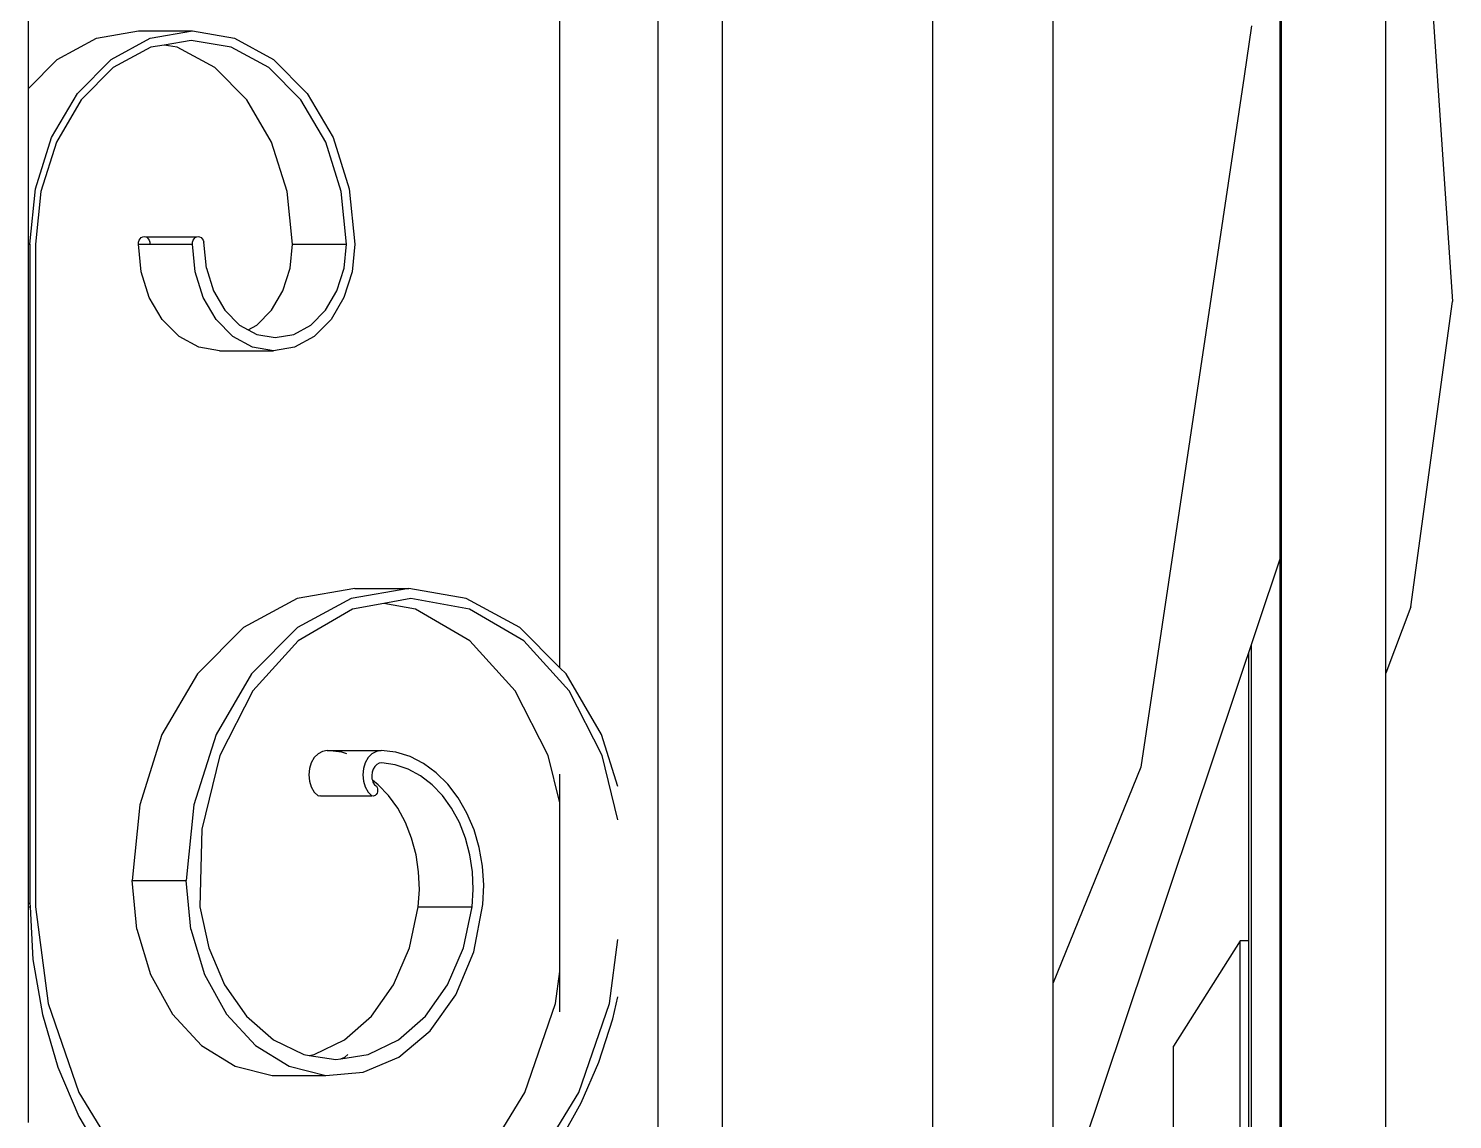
# Model space of a CAD drawing. Header units: millimetres. Extents: x 173236 to 801264, y -94969 to 615039.
# Drawn here: x 500121.1 to 500270.6, y -2524.7 to -2410.2 of the extents above; entities that cross this region are included whole.
import ezdxf

# ---------------------------------------------------------------- set-up
doc = ezdxf.new("R2010")
doc.units = ezdxf.units.MM
doc.header["$MEASUREMENT"] = 0
doc.layers.add('VOX-A-WALL-PATT', color=233, linetype='Continuous')

# ---------------------------------------------------------------- blocks, each defined once
blk = doc.blocks.new('STAIRCASE')
at = {"layer": 'VOX-A-WALL-PATT'}
for p, q in [((500121.12, -2416.44), (500121.12, -2209.02)), ((500187.22, -2921.08), (500187.22, -2255.49)), ((500176.88, -2477.25), (500176.88, -2261.6)), ((500193.94, -2562.24), (500193.94, -2284.06)), ((500216.03, -2533.09), (500216.03, -2318.54)), ((500228.67, -2510.33), (500228.67, -2340.61)), ((500252.64, -2595.97), (500252.64, -2380.71)), ((500263.56, -2477.82), (500263.56, -2393.77)), ((500267.99, -2401.03), (500270.57, -2438.82)), ((500252.49, -2443.57), (500252.49, -2401.83)), ((500128.24, -2411.18), (500132.65, -2410.42)), ((500132.65, -2410.42), (500138.32, -2410.42)), ((500133.9, -2411.18), (500138.32, -2410.42)), ((500138.32, -2410.42), (500142.73, -2411.18)), ((500249.49, -2409.89), (500248.71, -2415.15)), ((500124.13, -2413.42), (500128.24, -2411.18)), ((500129.79, -2413.42), (500133.9, -2411.18)), ((500133.96, -2412.13), (500130.02, -2414.26)), ((500135.35, -2411.89), (500133.96, -2412.13)), ((500138.18, -2411.4), (500135.35, -2411.89)), ((500136.74, -2412.13), (500135.35, -2411.89)), ((500140.67, -2414.26), (500136.74, -2412.13)), ((500142.4, -2412.13), (500138.18, -2411.4)), ((500146.34, -2414.26), (500142.4, -2412.13)), ((500142.73, -2411.18), (500146.85, -2413.42)), ((500121.12, -2416.44), (500124.13, -2413.42)), ((500126.26, -2416.97), (500129.79, -2413.42)), ((500146.85, -2413.42), (500150.38, -2416.97)), ((500130.02, -2414.26), (500126.65, -2417.66)), ((500144.05, -2417.66), (500140.67, -2414.26)), ((500149.71, -2417.66), (500146.34, -2414.26)), ((500248.71, -2415.15), (500237.86, -2487.69)), ((500121.12, -2432.79), (500121.12, -2416.44)), ((500123.55, -2421.61), (500126.26, -2416.97)), ((500126.65, -2417.66), (500124.05, -2422.1)), ((500146.64, -2422.1), (500144.05, -2417.66)), ((500152.31, -2422.1), (500149.71, -2417.66)), ((500150.38, -2416.97), (500153.09, -2421.61)), ((500121.84, -2427), (500123.55, -2421.61)), ((500124.05, -2422.1), (500122.43, -2427.26)), ((500148.27, -2427.26), (500146.64, -2422.1)), ((500153.94, -2427.26), (500152.31, -2422.1)), ((500153.09, -2421.61), (500154.79, -2427)), ((500121.26, -2432.79), (500121.84, -2427)), ((500154.79, -2427), (500155.37, -2432.79)), ((500122.43, -2427.26), (500121.87, -2432.79)), ((500148.83, -2432.79), (500148.27, -2427.26)), ((500154.49, -2432.79), (500153.94, -2427.26)), ((500121.12, -2432.79), (500121.26, -2432.79)), ((500121.12, -2501.95), (500121.12, -2432.79)), ((500121.26, -2432.79), (500121.26, -2501.95)), ((500121.87, -2432.79), (500121.87, -2502.36)), ((500132.65, -2432.79), (500132.68, -2432.59)), ((500132.95, -2435.69), (500132.65, -2432.79)), ((500132.65, -2432.79), (500133.87, -2432.79)), ((500132.68, -2432.59), (500132.74, -2432.39)), ((500132.74, -2432.39), (500132.83, -2432.23)), ((500132.83, -2432.23), (500132.96, -2432.1)), ((500132.96, -2432.1), (500133.11, -2432.02)), ((500133.11, -2432.02), (500133.26, -2432)), ((500133.26, -2432), (500133.42, -2432.02)), ((500133.42, -2432.02), (500138.77, -2432.02)), ((500133.57, -2432.1), (500133.69, -2432.23)), ((500133.69, -2432.23), (500133.79, -2432.39)), ((500133.79, -2432.39), (500133.85, -2432.59)), ((500133.85, -2432.59), (500133.87, -2432.79)), ((500133.87, -2432.79), (500138.32, -2432.79)), ((500138.32, -2432.79), (500138.34, -2432.59)), ((500138.61, -2435.69), (500138.32, -2432.79)), ((500138.34, -2432.59), (500138.4, -2432.39)), ((500138.4, -2432.39), (500138.5, -2432.23)), ((500138.5, -2432.23), (500138.62, -2432.1)), ((500138.62, -2432.1), (500138.77, -2432.02)), ((500138.77, -2432.02), (500138.93, -2432)), ((500138.93, -2432), (500139.08, -2432.02)), ((500139.08, -2432.02), (500139.23, -2432.1)), ((500139.23, -2432.1), (500139.36, -2432.23)), ((500139.36, -2432.23), (500139.45, -2432.39)), ((500139.45, -2432.39), (500139.51, -2432.59)), ((500139.79, -2435.33), (500139.51, -2432.59)), ((500148.57, -2435.33), (500148.83, -2432.79)), ((500148.83, -2432.79), (500154.49, -2432.79)), ((500154.24, -2435.33), (500154.49, -2432.79)), ((500155.37, -2432.79), (500155.08, -2435.69)), ((500133.8, -2438.39), (500132.95, -2435.69)), ((500139.46, -2438.39), (500138.61, -2435.69)), ((500139.79, -2435.33), (500140.54, -2437.7)), ((500147.83, -2437.7), (500148.57, -2435.33)), ((500153.49, -2437.7), (500154.24, -2435.33)), ((500155.08, -2435.69), (500154.23, -2438.39)), ((500135.15, -2440.7), (500133.8, -2438.39)), ((500140.82, -2440.7), (500139.46, -2438.39)), ((500140.54, -2437.7), (500141.73, -2439.73)), ((500146.64, -2439.73), (500147.83, -2437.7)), ((500152.3, -2439.73), (500153.49, -2437.7)), ((500154.23, -2438.39), (500152.88, -2440.7)), ((500266.2, -2470.86), (500270.57, -2438.82)), ((500141.73, -2439.73), (500143.27, -2441.29)), ((500145.09, -2441.29), (500146.64, -2439.73)), ((500150.75, -2441.29), (500152.3, -2439.73)), ((500136.92, -2442.48), (500135.15, -2440.7)), ((500142.58, -2442.48), (500140.82, -2440.7)), ((500143.27, -2441.29), (500144.18, -2441.78)), ((500144.18, -2441.78), (500145.09, -2441.29)), ((500144.18, -2441.78), (500145.08, -2442.27)), ((500148.95, -2442.27), (500150.75, -2441.29)), ((500152.88, -2440.7), (500151.11, -2442.48)), ((500138.98, -2443.6), (500136.92, -2442.48)), ((500141.18, -2443.98), (500138.98, -2443.6)), ((500144.64, -2443.6), (500142.58, -2442.48)), ((500146.85, -2443.98), (500144.64, -2443.6)), ((500145.08, -2442.27), (500147.01, -2442.6)), ((500149.05, -2443.6), (500146.85, -2443.98)), ((500147.01, -2442.6), (500148.95, -2442.27)), ((500151.11, -2442.48), (500149.05, -2443.6)), ((500252.49, -2595.81), (500252.49, -2443.57)), ((500141.18, -2443.98), (500146.85, -2443.98)), ((500228.89, -2536.26), (500252.49, -2465.83)), ((500155.36, -2468.94), (500149.32, -2469.98)), ((500161.02, -2468.94), (500154.98, -2469.98)), ((500155.36, -2468.94), (500161.02, -2468.94)), ((500167.07, -2469.98), (500161.02, -2468.94)), ((500149.32, -2469.98), (500143.68, -2473.04)), ((500154.98, -2469.98), (500149.35, -2473.04)), ((500158.43, -2470.51), (500155.11, -2471.12)), ((500161.26, -2469.98), (500158.43, -2470.51)), ((500161.75, -2471.12), (500158.43, -2470.51)), ((500167.42, -2471.12), (500161.26, -2469.98)), ((500172.7, -2473.04), (500167.07, -2469.98)), ((500155.11, -2471.12), (500149.43, -2474.44)), ((500167.43, -2474.44), (500161.75, -2471.12)), ((500173.09, -2474.44), (500167.42, -2471.12)), ((500266.2, -2470.86), (500263.56, -2477.82)), ((500143.68, -2473.04), (500138.84, -2477.91)), ((500149.35, -2473.04), (500144.51, -2477.91)), ((500176.88, -2477.25), (500172.7, -2473.04)), ((500149.43, -2474.44), (500144.68, -2479.69)), ((500172.19, -2479.69), (500167.43, -2474.44)), ((500177.85, -2479.69), (500173.09, -2474.44)), ((500249.46, -2594.36), (500249.46, -2474.88)), ((500249.18, -2505.93), (500249.18, -2475.73)), ((500138.84, -2477.91), (500135.13, -2484.26)), ((500144.51, -2477.91), (500140.8, -2484.26)), ((500177.54, -2477.91), (500176.88, -2477.25)), ((500181.25, -2484.26), (500177.54, -2477.91)), ((500263.56, -3046.31), (500263.56, -2477.82)), ((500144.68, -2479.69), (500141.21, -2486.46)), ((500175.65, -2486.46), (500172.19, -2479.69)), ((500181.32, -2486.46), (500177.85, -2479.69)), ((500135.13, -2484.26), (500132.8, -2491.65)), ((500140.8, -2484.26), (500138.46, -2491.65)), ((500182.98, -2489.73), (500181.25, -2484.26)), ((500141.21, -2486.46), (500139.3, -2494.21)), ((500151.11, -2486.69), (500150.8, -2487.22)), ((500151.51, -2486.29), (500151.11, -2486.69)), ((500151.98, -2486.03), (500151.51, -2486.29)), ((500152.48, -2485.95), (500151.98, -2486.03)), ((500152.48, -2485.95), (500158.15, -2485.95)), ((500154.01, -2486.13), (500152.48, -2485.95)), ((500154.54, -2486.29), (500154.01, -2486.13)), ((500156.77, -2486.69), (500156.46, -2487.22)), ((500157.17, -2486.29), (500156.77, -2486.69)), ((500157.64, -2486.03), (500157.17, -2486.29)), ((500158.15, -2485.95), (500157.64, -2486.03)), ((500159.67, -2486.13), (500158.15, -2485.95)), ((500161.16, -2486.58), (500159.67, -2486.13)), ((500162.58, -2487.3), (500161.16, -2486.58)), ((500176.88, -2491.45), (500175.65, -2486.46)), ((500182.98, -2493.22), (500181.32, -2486.46)), ((500150.61, -2487.84), (500150.54, -2488.5)), ((500150.8, -2487.22), (500150.61, -2487.84)), ((500156.27, -2487.84), (500156.2, -2488.5)), ((500156.46, -2487.22), (500156.27, -2487.84)), ((500157.18, -2488.21), (500157.14, -2488.56)), ((500157.3, -2487.89), (500157.18, -2488.21)), ((500157.47, -2487.62), (500157.3, -2487.89)), ((500157.69, -2487.41), (500157.47, -2487.62)), ((500157.94, -2487.28), (500157.69, -2487.41)), ((500158.21, -2487.25), (500157.94, -2487.28)), ((500159.6, -2487.45), (500158.21, -2487.25)), ((500160.96, -2487.9), (500159.6, -2487.45)), ((500162.26, -2488.6), (500160.96, -2487.9)), ((500163.92, -2488.28), (500162.58, -2487.3)), ((500165.14, -2489.49), (500163.92, -2488.28)), ((500176.88, -2491.45), (500176.88, -2488.42)), ((500237.86, -2487.69), (500228.67, -2510.33)), ((500150.54, -2488.5), (500150.61, -2489.16)), ((500150.61, -2489.16), (500150.8, -2489.77)), ((500150.8, -2489.77), (500151.11, -2490.3)), ((500156.2, -2488.5), (500156.27, -2489.16)), ((500156.27, -2489.16), (500156.46, -2489.77)), ((500156.46, -2489.77), (500156.77, -2490.3)), ((500157.14, -2488.56), (500157.17, -2488.92)), ((500157.17, -2488.92), (500157.21, -2489.07)), ((500157.81, -2489.53), (500157.21, -2489.07)), ((500157.21, -2489.07), (500157.26, -2489.25)), ((500157.26, -2489.25), (500157.42, -2489.54)), ((500157.42, -2489.54), (500157.53, -2489.6)), ((500157.53, -2489.6), (500157.63, -2489.7)), ((500157.63, -2489.7), (500157.7, -2489.82)), ((500157.7, -2489.82), (500157.75, -2489.97)), ((500158.91, -2490.68), (500157.81, -2489.53)), ((500163.47, -2489.53), (500162.26, -2488.6)), ((500164.57, -2490.68), (500163.47, -2489.53)), ((500166.22, -2490.91), (500165.14, -2489.49)), ((500151.11, -2490.3), (500151.51, -2490.7)), ((500151.63, -2490.73), (500151.51, -2490.7)), ((500151.75, -2490.71), (500151.63, -2490.73)), ((500151.75, -2490.71), (500157.17, -2490.7)), ((500156.77, -2490.3), (500157.17, -2490.7)), ((500157.29, -2490.73), (500157.17, -2490.7)), ((500157.41, -2490.71), (500157.29, -2490.73)), ((500157.52, -2490.65), (500157.41, -2490.71)), ((500157.62, -2490.55), (500157.52, -2490.65)), ((500157.7, -2490.43), (500157.62, -2490.55)), ((500157.74, -2490.28), (500157.7, -2490.43)), ((500157.76, -2490.13), (500157.74, -2490.28)), ((500157.75, -2489.97), (500157.76, -2490.13)), ((500159.87, -2492.01), (500158.91, -2490.68)), ((500165.53, -2492.01), (500164.57, -2490.68)), ((500167.14, -2492.51), (500166.22, -2490.91)), ((500132.8, -2491.65), (500132, -2499.58)), ((500138.46, -2491.65), (500137.67, -2499.58)), ((500160.68, -2493.51), (500159.87, -2492.01)), ((500166.35, -2493.51), (500165.53, -2492.01)), ((500167.88, -2494.27), (500167.14, -2492.51)), ((500176.88, -2509.13), (500176.88, -2491.45)), ((500139.3, -2494.21), (500139.1, -2502.36)), ((500161.33, -2495.15), (500160.68, -2493.51)), ((500166.99, -2495.15), (500166.35, -2493.51)), ((500168.42, -2496.14), (500167.88, -2494.27)), ((500161.79, -2496.89), (500161.33, -2495.15)), ((500167.45, -2496.89), (500166.99, -2495.15)), ((500162.06, -2498.69), (500161.79, -2496.89)), ((500167.73, -2498.69), (500167.45, -2496.89)), ((500168.77, -2498.09), (500168.42, -2496.14)), ((500162.14, -2500.53), (500162.06, -2498.69)), ((500167.8, -2500.53), (500167.73, -2498.69)), ((500168.9, -2500.09), (500168.77, -2498.09)), ((500132, -2499.58), (500137.67, -2499.58)), ((500132.5, -2504.68), (500132, -2499.58)), ((500138.16, -2504.68), (500137.67, -2499.58)), ((500168.82, -2502.1), (500168.9, -2500.09)), ((500162.02, -2502.36), (500162.14, -2500.53)), ((500167.68, -2502.36), (500167.8, -2500.53)), ((500121.12, -2501.95), (500121.26, -2501.95)), ((500121.12, -2502.36), (500121.12, -2501.95)), ((500121.12, -2502.36), (500121.28, -2502.36)), ((500121.12, -2524.99), (500121.12, -2502.36)), ((500121.26, -2501.95), (500121.28, -2502.36)), ((500121.28, -2502.36), (500121.59, -2507.87)), ((500121.87, -2502.36), (500123.19, -2512.49)), ((500139.1, -2502.36), (500140.03, -2506.66)), ((500161.1, -2506.66), (500162.02, -2502.36)), ((500162.02, -2502.36), (500167.68, -2502.36)), ((500166.76, -2506.66), (500167.68, -2502.36)), ((500167.85, -2507.08), (500168.82, -2502.1)), ((500132.5, -2504.68), (500133.94, -2509.47)), ((500138.16, -2504.68), (500139.6, -2509.47)), ((500182.11, -2512.49), (500182.98, -2505.77)), ((500248.3, -2505.93), (500241.29, -2516.97)), ((500249.18, -2505.93), (500248.3, -2505.93)), ((500248.3, -2594.16), (500248.3, -2505.93)), ((500249.18, -2594.26), (500249.18, -2505.93)), ((500121.59, -2507.87), (500122.58, -2513.65)), ((500140.03, -2506.66), (500141.69, -2510.55)), ((500159.43, -2510.55), (500161.1, -2506.66)), ((500165.1, -2510.55), (500166.76, -2506.66)), ((500165.97, -2511.6), (500167.85, -2507.08)), ((500176.44, -2512.49), (500176.88, -2509.13)), ((500176.88, -2513.38), (500176.88, -2509.13)), ((500133.94, -2509.47), (500136.25, -2513.63)), ((500139.6, -2509.47), (500141.91, -2513.63)), ((500141.69, -2510.55), (500143.99, -2513.83)), ((500157.13, -2513.83), (500159.43, -2510.55)), ((500162.79, -2513.83), (500165.1, -2510.55)), ((500228.67, -2521.41), (500228.67, -2510.33)), ((500163.29, -2515.35), (500165.97, -2511.6)), ((500182.46, -2514.11), (500182.98, -2511.78)), ((500122.58, -2513.65), (500124.19, -2519.19)), ((500123.19, -2512.49), (500126.41, -2521.85)), ((500136.25, -2513.63), (500139.27, -2516.9)), ((500141.91, -2513.63), (500144.93, -2516.9)), ((500143.99, -2513.83), (500146.82, -2516.31)), ((500154.3, -2516.31), (500157.13, -2513.83)), ((500159.96, -2516.31), (500162.79, -2513.83)), ((500173.22, -2521.85), (500176.44, -2512.49)), ((500178.88, -2521.85), (500182.11, -2512.49)), ((500180.98, -2518.65), (500182.46, -2514.11)), ((500146.82, -2516.31), (500150.01, -2517.85)), ((500151.11, -2517.85), (500154.3, -2516.31)), ((500156.77, -2517.85), (500159.96, -2516.31)), ((500159.98, -2518.12), (500163.29, -2515.35)), ((500139.27, -2516.9), (500142.82, -2519.09)), ((500144.93, -2516.9), (500148.49, -2519.09)), ((500150.01, -2517.85), (500150.56, -2517.94)), ((500150.56, -2517.94), (500151.11, -2517.85)), ((500150.56, -2517.94), (500153.39, -2518.38)), ((500153.39, -2518.38), (500153.9, -2518.3)), ((500153.9, -2518.3), (500156.77, -2517.85)), ((500153.9, -2518.3), (500154.32, -2518.12)), ((500154.32, -2518.12), (500154.64, -2517.85)), ((500156.25, -2519.72), (500159.98, -2518.12)), ((500241.29, -2534.33), (500241.29, -2516.97)), ((500124.19, -2519.19), (500126.41, -2524.36)), ((500142.82, -2519.09), (500146.68, -2520.05)), ((500148.49, -2519.09), (500152.34, -2520.05)), ((500152.34, -2520.05), (500156.25, -2519.72)), ((500179.13, -2522.94), (500180.98, -2518.65)), ((500146.68, -2520.05), (500152.34, -2520.05)), ((500126.41, -2521.85), (500131.32, -2529.84)), ((500168.31, -2529.84), (500173.22, -2521.85)), ((500173.97, -2529.84), (500178.88, -2521.85)), ((500228.67, -2535.34), (500228.67, -2521.41)), ((500176.9, -2526.93), (500179.13, -2522.94)), ((500126.41, -2524.36), (500129.18, -2529.05))]:
    blk.add_line(p, q, dxfattribs=at)

msp = doc.modelspace()

# ---------------------------------------------------------------- block references
msp.add_blockref('STAIRCASE', (0, 0))

doc.saveas('drawing.dxf')
